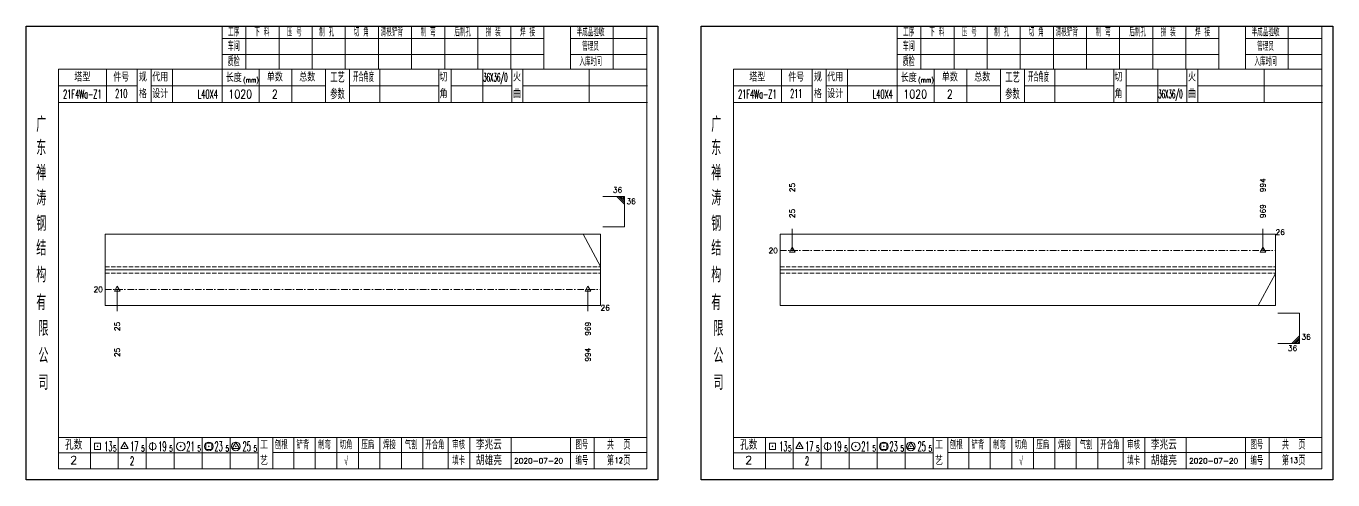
# Model space of a CAD drawing. Extents: x 1310 to 15542, y -76 to 8381.
# Drawn here: x 4950 to 5554, y 5084 to 5294 of the extents above; entities that cross this region are included whole.
import ezdxf
from ezdxf.enums import TextEntityAlignment as Align

# ---------------------------------------------------------------- set-up
doc = ezdxf.new("R2010")
doc.units = 0
doc.header["$MEASUREMENT"] = 0
doc.linetypes.add('一点画线', pattern=[5.2, 3, -1, 0.2, -1])
doc.linetypes.add('虚线', pattern=[2.75, 2, -0.75])
doc.layers.get('0').update_dxf_attribs({"linetype": 'CONTINUOUS', "lineweight": 25})
for name, color, linetype, lineweight in [('1', 7, 'CONTINUOUS', 25), ('4', 7, 'CONTINUOUS', 25), ('5', 7, 'CONTINUOUS', 25)]:
    doc.layers.add(name, color=color, linetype=linetype, lineweight=lineweight)
doc.styles.get("Standard").update_dxf_attribs({"font": 'simplex.shx', "width": 0.7, "height": 3, "bigfont": 'gbhzfs.shx'})

# ---------------------------------------------------------------- blocks, each defined once
blk = doc.blocks.new('孔17.5')
at = {"layer": '5', "color": 7, "linetype": 'Continuous', "lineweight": 13}
for p, q in [((0, 1), (-0.866, -0.5)), ((-0.1, -0.1), (0.1, 0.1)), ((0.1, -0.1), (-0.1, 0.1)), ((0.866, -0.5), (0, 1)), ((-0.866, -0.5), (0.866, -0.5))]:
    blk.add_line(p, q, dxfattribs=at)
blk = doc.blocks.new('CTJGK')
at = {"color": 6, "linetype": 'Continuous'}
for p, q in [((0, 209.97), (292.13, 209.97)), ((0, 0), (0, 209.97)), ((292.13, 209.97), (292.13, 0)), ((292.13, 0), (0, 0))]:
    blk.add_line(p, q, dxfattribs=at)

msp = doc.modelspace()

# ---------------------------------------------------------------- linework, layer by layer
at = {"color": 7, "linetype": 'Continuous', "lineweight": 13}
for p, q in [((5226.482, 5214.854), (5216.482, 5214.854)), ((5222.982, 5214.854), (5226.482, 5211.354)), ((5223.857, 5214.854), (5226.482, 5212.229)), ((5224.732, 5214.854), (5226.482, 5213.104)), ((5225.607, 5214.854), (5226.482, 5213.979)), ((5226.482, 5200.854), (5226.482, 5214.854)), ((5215.482, 5182.504), (5207.395, 5197.354)), ((5226.482, 5200.854), (5216.482, 5200.854)), ((5304.098, 5189.854), (5304.098, 5199.854)), ((5521.771, 5189.854), (5521.771, 5199.854)), ((5527.612, 5179.204), (5519.525, 5164.354)), ((4991.968, 5171.854), (4991.968, 5161.854)), ((5209.641, 5171.854), (5209.641, 5161.854)), ((5538.612, 5160.854), (5528.612, 5160.854)), ((5538.612, 5160.854), (5538.612, 5146.854)), ((5535.112, 5146.854), (5538.612, 5150.354)), ((5535.987, 5146.854), (5538.612, 5149.479)), ((5536.862, 5146.854), (5538.612, 5148.604)), ((5538.612, 5146.854), (5528.612, 5146.854)), ((5537.737, 5146.854), (5538.612, 5147.729))]:
    msp.add_line(p, q, dxfattribs=at)
at = {"color": 7, "linetype": 'Continuous', "lineweight": 18}
for p, q in [((4986.352, 5197.354), (4986.352, 5164.354)), ((4986.352, 5197.354), (5215.482, 5197.354)), ((5215.482, 5197.354), (5215.482, 5164.354)), ((5298.482, 5197.354), (5298.482, 5164.354)), ((5298.482, 5197.354), (5527.612, 5197.354)), ((5527.612, 5197.354), (5527.612, 5164.354)), ((4986.352, 5180.854), (5215.482, 5180.854)), ((5298.482, 5180.854), (5527.612, 5180.854))]:
    msp.add_line(p, q, dxfattribs=at)
at = {"color": 3, "linetype": '一点画线', "lineweight": 13}
for p, q in [((5298.482, 5189.854), (5527.612, 5189.854)), ((4986.352, 5171.854), (5215.482, 5171.854))]:
    msp.add_line(p, q, dxfattribs=at)
at = {"color": 1, "linetype": '虚线', "lineweight": 18}
for p, q in [((4986.352, 5182.354), (5215.482, 5182.354)), ((4986.352, 5179.354), (5215.482, 5179.354)), ((5298.482, 5182.354), (5527.612, 5182.354)), ((5298.482, 5179.354), (5527.612, 5179.354))]:
    msp.add_line(p, q, dxfattribs=at)
at = {"layer": '1', "color": 7, "linetype": 'Continuous', "lineweight": 18}
for p, q in [((4986.352, 5164.354), (5215.482, 5164.354)), ((5298.482, 5164.354), (5527.612, 5164.354))]:
    msp.add_line(p, q, dxfattribs=at)
at = {"layer": '4', "color": 1, "linetype": 'Continuous', "lineweight": 18}
for p, q in [((4949.852, 5293.681), (4949.852, 5083.711)), ((5241.982, 5293.681), (4949.852, 5293.681)), ((5040.482, 5293.681), (5040.482, 5273.841)), ((5051.512, 5293.681), (5051.512, 5273.821)), ((5066.822, 5293.681), (5066.822, 5273.821)), ((5082.142, 5293.681), (5082.142, 5273.821)), ((5097.452, 5293.681), (5097.452, 5273.821)), ((5112.762, 5293.681), (5112.762, 5273.821)), ((5128.072, 5293.681), (5128.072, 5273.821)), ((5143.392, 5293.681), (5143.392, 5273.821)), ((5158.702, 5293.681), (5158.702, 5273.821)), ((5174.012, 5293.681), (5174.012, 5273.821)), ((5189.322, 5293.681), (5189.322, 5273.841)), ((5189.322, 5293.681), (5189.322, 5273.821)), ((5201.602, 5293.681), (5201.602, 5273.821)), ((5221.352, 5293.681), (5221.352, 5273.821)), ((5236.932, 5293.681), (5236.932, 5273.821)), ((5241.982, 5263.881), (5241.982, 5293.681)), ((5261.982, 5293.681), (5261.982, 5083.711)), ((5554.112, 5293.681), (5261.982, 5293.681)), ((5352.612, 5293.681), (5352.612, 5273.841)), ((5363.642, 5293.681), (5363.642, 5273.821)), ((5378.952, 5293.681), (5378.952, 5273.821)), ((5394.272, 5293.681), (5394.272, 5273.821)), ((5409.582, 5293.681), (5409.582, 5273.821)), ((5424.892, 5293.681), (5424.892, 5273.821)), ((5440.202, 5293.681), (5440.202, 5273.821)), ((5455.522, 5293.681), (5455.522, 5273.821)), ((5470.832, 5293.681), (5470.832, 5273.821)), ((5486.142, 5293.681), (5486.142, 5273.821)), ((5501.452, 5293.681), (5501.452, 5273.841)), ((5501.452, 5293.681), (5501.452, 5273.821)), ((5513.732, 5293.681), (5513.732, 5273.821)), ((5533.482, 5293.681), (5533.482, 5273.821)), ((5549.062, 5293.681), (5549.062, 5273.821)), ((5554.112, 5263.881), (5554.112, 5293.681)), ((5189.322, 5287.951), (5040.482, 5287.951)), ((5236.932, 5287.951), (5201.602, 5287.951)), ((5501.452, 5287.951), (5352.612, 5287.951)), ((5549.062, 5287.951), (5513.732, 5287.951)), ((5189.322, 5280.471), (5040.482, 5280.471)), ((5236.932, 5280.471), (5201.602, 5280.471)), ((5501.452, 5280.471), (5352.612, 5280.471)), ((5549.062, 5280.471), (5513.732, 5280.471)), ((4964.862, 5273.821), (4964.862, 5088.761)), ((5236.932, 5273.821), (4964.862, 5273.821)), ((4986.982, 5273.831), (4986.982, 5258.411)), ((5001.132, 5258.411), (5001.132, 5273.821)), ((5007.632, 5258.411), (5007.632, 5273.821)), ((5017.502, 5273.821), (5017.502, 5258.411)), ((5040.482, 5273.841), (5040.482, 5258.411)), ((5057.602, 5273.821), (5057.602, 5258.411)), ((5072.652, 5273.821), (5072.652, 5258.411)), ((5088.352, 5273.821), (5088.352, 5258.411)), ((5099.412, 5273.821), (5099.412, 5258.411)), ((5113.362, 5273.821), (5113.362, 5258.411)), ((5140.662, 5273.821), (5140.662, 5258.411)), ((5146.422, 5273.821), (5146.422, 5258.411)), ((5161.042, 5273.821), (5161.042, 5258.411)), ((5174.502, 5273.821), (5174.502, 5258.411)), ((5179.492, 5273.821), (5179.492, 5258.411)), ((5210.232, 5273.821), (5210.232, 5258.411)), ((5236.932, 5088.761), (5236.932, 5273.821)), ((5276.992, 5273.821), (5276.992, 5088.761)), ((5549.062, 5273.821), (5276.992, 5273.821)), ((5299.112, 5273.831), (5299.112, 5258.411)), ((5313.262, 5258.411), (5313.262, 5273.821)), ((5319.762, 5258.411), (5319.762, 5273.821)), ((5329.632, 5273.821), (5329.632, 5258.411)), ((5352.612, 5273.841), (5352.612, 5258.411)), ((5369.732, 5273.821), (5369.732, 5258.411)), ((5384.782, 5273.821), (5384.782, 5258.411)), ((5400.482, 5273.821), (5400.482, 5258.411)), ((5411.542, 5273.821), (5411.542, 5258.411)), ((5425.492, 5273.821), (5425.492, 5258.411)), ((5452.792, 5273.821), (5452.792, 5258.411)), ((5458.552, 5273.821), (5458.552, 5258.411)), ((5473.172, 5273.821), (5473.172, 5258.411)), ((5486.632, 5273.821), (5486.632, 5258.411)), ((5491.622, 5273.821), (5491.622, 5258.411)), ((5522.362, 5273.821), (5522.362, 5258.411)), ((5549.062, 5088.761), (5549.062, 5273.821)), ((5001.132, 5266.061), (4964.862, 5266.061)), ((5088.352, 5266.111), (5007.632, 5266.111)), ((5099.412, 5266.111), (5140.662, 5266.111)), ((5146.422, 5266.111), (5174.502, 5266.111)), ((5179.492, 5266.111), (5237.112, 5266.111)), ((5241.982, 5083.711), (5241.982, 5263.881)), ((5313.262, 5266.061), (5276.992, 5266.061)), ((5400.482, 5266.111), (5319.762, 5266.111)), ((5411.542, 5266.111), (5452.792, 5266.111)), ((5458.552, 5266.111), (5486.632, 5266.111)), ((5491.622, 5266.111), (5549.242, 5266.111)), ((5554.112, 5083.711), (5554.112, 5263.881)), ((5237.112, 5258.411), (4964.862, 5258.411)), ((5549.242, 5258.411), (5276.992, 5258.411)), ((4964.862, 5103.291), (5236.932, 5103.291)), ((4979.552, 5103.291), (4979.552, 5088.761)), ((4992.482, 5088.761), (4992.482, 5103.291)), ((5005.412, 5103.291), (5005.412, 5088.761)), ((5018.332, 5088.761), (5018.332, 5103.291)), ((5031.262, 5103.291), (5031.262, 5088.761)), ((5044.192, 5088.761), (5044.192, 5103.291)), ((5057.112, 5088.761), (5057.112, 5103.291)), ((5063.982, 5088.761), (5063.982, 5103.291)), ((5073.642, 5088.761), (5073.642, 5103.291)), ((5083.582, 5088.761), (5083.582, 5103.291)), ((5093.522, 5088.761), (5093.522, 5103.291)), ((5103.472, 5088.761), (5103.472, 5103.291)), ((5113.412, 5088.761), (5113.412, 5103.291)), ((5123.352, 5088.761), (5123.352, 5103.291)), ((5133.302, 5088.761), (5133.302, 5103.291)), ((5144.942, 5088.761), (5144.942, 5103.291)), ((5155.092, 5088.761), (5155.092, 5103.291)), ((5174.152, 5088.761), (5174.152, 5103.291)), ((5201.532, 5088.761), (5201.532, 5103.291)), ((5212.492, 5088.761), (5212.492, 5103.291)), ((5276.992, 5103.291), (5549.062, 5103.291)), ((5291.682, 5103.291), (5291.682, 5088.761)), ((5304.612, 5088.761), (5304.612, 5103.291)), ((5317.542, 5103.291), (5317.542, 5088.761)), ((5330.462, 5088.761), (5330.462, 5103.291)), ((5343.392, 5103.291), (5343.392, 5088.761)), ((5356.322, 5088.761), (5356.322, 5103.291)), ((5369.242, 5088.761), (5369.242, 5103.291)), ((5376.112, 5088.761), (5376.112, 5103.291)), ((5385.772, 5088.761), (5385.772, 5103.291)), ((5395.712, 5088.761), (5395.712, 5103.291)), ((5405.652, 5088.761), (5405.652, 5103.291)), ((5415.602, 5088.761), (5415.602, 5103.291)), ((5425.542, 5088.761), (5425.542, 5103.291)), ((5435.482, 5088.761), (5435.482, 5103.291)), ((5445.432, 5088.761), (5445.432, 5103.291)), ((5457.072, 5088.761), (5457.072, 5103.291)), ((5467.222, 5088.761), (5467.222, 5103.291)), ((5486.282, 5088.761), (5486.282, 5103.291)), ((5513.662, 5088.761), (5513.662, 5103.291)), ((5524.622, 5088.761), (5524.622, 5103.291)), ((5057.112, 5096.161), (4964.862, 5096.161)), ((5063.942, 5096.321), (5236.932, 5096.321)), ((5369.242, 5096.161), (5276.992, 5096.161)), ((5376.072, 5096.321), (5549.062, 5096.321)), ((4964.862, 5088.761), (5236.932, 5088.761)), ((5276.992, 5088.761), (5549.062, 5088.761)), ((4949.852, 5083.711), (5241.982, 5083.711)), ((5261.982, 5083.711), (5554.112, 5083.711))]:
    msp.add_line(p, q, dxfattribs=at)
at = {"layer": '4', "color": 7, "linetype": 'Continuous', "lineweight": 13}
for p, q in [((4981.438, 5097.797), (4981.438, 5100.625)), ((4981.438, 5100.625), (4984.266, 5100.625)), ((4984.266, 5100.625), (4984.266, 5097.797)), ((4995.352, 5101.211), (4993.62, 5098.211)), ((4997.084, 5098.211), (4995.352, 5101.211)), ((5008.352, 5101.211), (5008.352, 5097.211)), ((5032.938, 5097.797), (5032.938, 5100.625)), ((5032.938, 5100.625), (5035.766, 5100.625)), ((5035.766, 5100.625), (5035.766, 5097.797)), ((5046.852, 5101.211), (5045.12, 5098.211)), ((5048.584, 5098.211), (5046.852, 5101.211)), ((5293.568, 5097.797), (5293.568, 5100.625)), ((5293.568, 5100.625), (5296.396, 5100.625)), ((5296.396, 5100.625), (5296.396, 5097.797)), ((5307.482, 5101.211), (5305.75, 5098.211)), ((5309.214, 5098.211), (5307.482, 5101.211)), ((5320.482, 5101.211), (5320.482, 5097.211)), ((5345.068, 5097.797), (5345.068, 5100.625)), ((5345.068, 5100.625), (5347.896, 5100.625)), ((5347.896, 5100.625), (5347.896, 5097.797)), ((5358.982, 5101.211), (5357.25, 5098.211)), ((5360.714, 5098.211), (5358.982, 5101.211)), ((4984.266, 5097.797), (4981.438, 5097.797)), ((4982.652, 5099.011), (4983.052, 5099.411)), ((4983.052, 5099.011), (4982.652, 5099.411)), ((4993.62, 5098.211), (4997.084, 5098.211)), ((4995.152, 5099.011), (4995.552, 5099.411)), ((4995.552, 5099.011), (4995.152, 5099.411)), ((5021.152, 5099.011), (5021.552, 5099.411)), ((5021.552, 5099.011), (5021.152, 5099.411)), ((5035.766, 5097.797), (5032.938, 5097.797)), ((5034.152, 5099.011), (5034.552, 5099.411)), ((5034.552, 5099.011), (5034.152, 5099.411)), ((5045.12, 5098.211), (5048.584, 5098.211)), ((5046.652, 5099.011), (5047.052, 5099.411)), ((5047.052, 5099.011), (5046.652, 5099.411)), ((5296.396, 5097.797), (5293.568, 5097.797)), ((5294.782, 5099.011), (5295.182, 5099.411)), ((5295.182, 5099.011), (5294.782, 5099.411)), ((5305.75, 5098.211), (5309.214, 5098.211)), ((5307.282, 5099.011), (5307.682, 5099.411)), ((5307.682, 5099.011), (5307.282, 5099.411)), ((5333.282, 5099.011), (5333.682, 5099.411)), ((5333.682, 5099.011), (5333.282, 5099.411)), ((5347.896, 5097.797), (5345.068, 5097.797)), ((5346.282, 5099.011), (5346.682, 5099.411)), ((5346.682, 5099.011), (5346.282, 5099.411)), ((5357.25, 5098.211), (5360.714, 5098.211)), ((5358.782, 5099.011), (5359.182, 5099.411)), ((5359.182, 5099.011), (5358.782, 5099.411))]:
    msp.add_line(p, q, dxfattribs=at)
for centre, radius in [((5008.352, 5099.211), 1.6), ((5021.352, 5099.211), 2), ((5034.352, 5099.211), 2), ((5046.852, 5099.211), 2), ((5320.482, 5099.211), 1.6), ((5333.482, 5099.211), 2), ((5346.482, 5099.211), 2), ((5358.982, 5099.211), 2)]:
    msp.add_circle(centre, radius, dxfattribs=at)

# ---------------------------------------------------------------- block references
at = {"color": 0, "linetype": 'Continuous'}
for p in [(4949.852, 5083.711), (5261.982, 5083.711)]:
    msp.add_blockref('CTJGK', p, dxfattribs=at)
at = {"color": 8, "linetype": 'Continuous', "lineweight": 9, "xscale": 1.5, "yscale": 1.5, "zscale": 1.5}
for p in [(5304.098, 5189.854), (5521.771, 5189.854)]:
    msp.add_blockref('孔17.5', p, dxfattribs=at)
at = {"layer": '1', "color": 8, "linetype": 'Continuous', "lineweight": 9, "xscale": 1.5, "yscale": 1.5, "zscale": 1.5}
for p in [(4991.968, 5171.854), (5209.641, 5171.854)]:
    msp.add_blockref('孔17.5', p, dxfattribs=at)

# ---------------------------------------------------------------- texts
at = {"color": 7, "linetype": 'Continuous', "lineweight": 13}
for s, p in [('25', (5304.098, 5216.854)), ('994', (5521.771, 5216.854))]:
    msp.add_text(s, height=2.5, rotation=90, dxfattribs=at).set_placement(p, align=Align.MIDDLE_LEFT)
msp.add_text('36', height=2.5, dxfattribs=at).set_placement((5225.482, 5215.854), align=Align.BOTTOM_RIGHT)
msp.add_text('36', height=2.5, dxfattribs=at).set_placement((5227.482, 5213.854), align=Align.TOP_LEFT)
at = {"color": 8, "linetype": 'Continuous', "lineweight": 9}
for s, p in [('25', (5304.098, 5204.854)), ('969', (5521.771, 5204.854))]:
    msp.add_text(s, height=2.5, rotation=90, dxfattribs=at).set_placement(p, align=Align.MIDDLE_LEFT)
at = {"color": 7, "linetype": 'Continuous', "lineweight": 13}
msp.add_text('26', height=2.5, dxfattribs=at).set_placement((5527.612, 5198.354), align=Align.MIDDLE_LEFT)
for p in [(5297.482, 5189.854), (4985.352, 5171.854)]:
    msp.add_text('20', height=2.5, dxfattribs=at).set_placement(p, align=Align.MIDDLE_RIGHT)
msp.add_text('36', height=2.5, dxfattribs=at).set_placement((5539.612, 5147.854), align=Align.BOTTOM_LEFT)
msp.add_text('36', height=2.5, dxfattribs=at).set_placement((5537.612, 5145.854), align=Align.TOP_RIGHT)
at = {"layer": '1', "color": 7, "linetype": 'Continuous', "lineweight": 13}
msp.add_text('26', height=2.5, dxfattribs=at).set_placement((5215.482, 5163.354), align=Align.MIDDLE_LEFT)
at = {"layer": '1', "color": 8, "linetype": 'Continuous', "lineweight": 9}
for s, p in [('25', (4991.968, 5156.854)), ('969', (5209.641, 5156.854))]:
    msp.add_text(s, height=2.5, rotation=90, dxfattribs=at).set_placement(p, align=Align.MIDDLE_RIGHT)
at = {"layer": '1', "color": 7, "linetype": 'Continuous', "lineweight": 13}
for s, p in [('25', (4991.968, 5144.854)), ('994', (5209.641, 5144.854))]:
    msp.add_text(s, height=2.5, rotation=90, dxfattribs=at).set_placement(p, align=Align.MIDDLE_RIGHT)
at = {"layer": '4', "color": 1, "linetype": 'Continuous', "lineweight": 25}
for s, height, width, p in [('工序', 3.7, 0.7, (5045.852, 5290.811)), ('下 料', 3.7, 0.7, (5058.852, 5290.811)), ('压 号', 3.7, 0.7, (5073.852, 5290.811)), ('制 孔', 3.7, 0.7, (5088.852, 5290.811)), ('切 角', 3.7, 0.7, (5104.852, 5290.811)), ('清根铲背 ', 3.7, 0.7, (5119.852, 5290.811)), (' 制 弯', 3.7, 0.7, (5134.852, 5290.811)), (' 后制孔', 3.7, 0.7, (5150.852, 5290.811)), ('拼 装', 3.7, 0.7, (5165.852, 5290.811)), (' 焊 接', 3.7, 0.7, (5180.852, 5290.811)), ('半成品验收', 3.7, 0.7, (5210.852, 5290.811)), ('工序', 3.7, 0.7, (5357.982, 5290.811)), ('下 料', 3.7, 0.7, (5370.982, 5290.811)), ('压 号', 3.7, 0.7, (5385.982, 5290.811)), ('制 孔', 3.7, 0.7, (5400.982, 5290.811)), ('切 角', 3.7, 0.7, (5416.982, 5290.811)), ('清根铲背 ', 3.7, 0.7, (5431.982, 5290.811)), (' 制 弯', 3.7, 0.7, (5446.982, 5290.811)), (' 后制孔', 3.7, 0.7, (5462.982, 5290.811)), ('拼 装', 3.7, 0.7, (5477.982, 5290.811)), (' 焊 接', 3.7, 0.7, (5492.982, 5290.811)), ('半成品验收', 3.7, 0.7, (5522.982, 5290.811)), ('车间', 4, 0.7, (5045.852, 5284.211)), ('管理员', 3.7, 0.7, (5210.852, 5284.211)), ('车间', 4, 0.7, (5357.982, 5284.211)), ('管理员', 3.7, 0.7, (5522.982, 5284.211)), ('质检', 4, 0.7, (5045.852, 5277.151)), ('入库时间', 3.7, 0.7, (5210.852, 5277.151)), ('质检', 4, 0.7, (5357.982, 5277.151)), ('入库时间', 3.7, 0.7, (5522.982, 5277.151)), ('(mm)', 2.24, 0.7, (5053.852, 5268.711)), ('工艺', 4.8, 0.7, (5093.852, 5269.971)), ('开合角度', 4, 0.6, (5105.852, 5269.971)), ('36X36/0', 3.8, 0.4, (5166.852, 5269.971)), ('(mm)', 2.24, 0.7, (5365.982, 5268.711)), ('工艺', 4.8, 0.7, (5405.982, 5269.971)), ('开合角度', 4, 0.6, (5417.982, 5269.971)), ('21F4Wa-Z1', 4, 0.5, (4975.852, 5262.231)), ('210', 4, 0.5, (4993.852, 5262.481)), ('L40X4', 4, 0.5, (5033.852, 5262.211)), ('1020', 4, 0.8, (5048.852, 5262.261)), ('2', 4, 0.8, (5064.852, 5262.261)), ('参数', 4.8, 0.7, (5093.852, 5262.261)), ('21F4Wa-Z1', 4, 0.5, (5287.982, 5262.231)), ('211', 4, 0.5, (5305.982, 5262.481)), ('L40X4', 4, 0.5, (5345.982, 5262.211)), ('1020', 4, 0.8, (5360.982, 5262.261)), ('2', 4, 0.8, (5376.982, 5262.261)), ('参数', 4.8, 0.7, (5405.982, 5262.261)), ('36X36/0', 3.8, 0.4, (5478.982, 5262.261)), ('广', 6.96, 0.7, (4956.852, 5248.181)), ('广', 6.96, 0.7, (5268.982, 5248.181)), ('东', 6.96, 0.7, (4956.852, 5237.391)), ('东', 6.96, 0.7, (5268.982, 5237.391)), ('禅', 6.96, 0.7, (4956.852, 5225.801)), ('禅', 6.96, 0.7, (5268.982, 5225.801)), ('涛', 6.96, 0.7, (4956.852, 5214.201)), ('涛', 6.96, 0.7, (5268.982, 5214.201)), ('钢', 6.96, 0.7, (4956.852, 5202.311)), ('钢', 6.96, 0.7, (5268.982, 5202.311)), ('结', 6.96, 0.7, (4956.852, 5191.001)), ('结', 6.96, 0.7, (5268.982, 5191.001)), ('构', 6.96, 0.7, (4956.852, 5178.621)), ('构', 6.96, 0.7, (5268.982, 5178.621)), ('有', 6.96, 0.7, (4956.852, 5165.811)), ('有', 6.96, 0.7, (5268.982, 5165.811)), ('限', 6.96, 0.7, (4957.852, 5153.811)), ('限', 6.96, 0.7, (5269.982, 5153.811)), ('公', 6.96, 0.7, (4957.852, 5141.271)), ('公', 6.96, 0.7, (5269.982, 5141.271)), ('司', 6.96, 0.7, (4957.852, 5128.791)), ('司', 6.96, 0.7, (5269.982, 5128.791)), ('13', 4.47, 0.5, (4987.852, 5099.211)), ('17', 4.47, 0.5, (4999.852, 5099.211)), ('19', 4.47, 0.5, (5012.852, 5099.211)), ('21', 4.47, 0.5, (5025.852, 5099.211)), ('23', 4.47, 0.5, (5038.852, 5099.211)), ('25', 4.47, 0.5, (5051.852, 5099.211)), ('刨根', 3.7, 0.8, (5067.852, 5099.811)), ('铲背', 3.7, 0.8, (5077.852, 5099.811)), ('制弯', 3.7, 0.8, (5087.852, 5099.811)), ('切角', 3.7, 0.8, (5097.852, 5099.811)), ('压扁', 3.7, 0.8, (5107.852, 5099.811)), ('焊接', 3.7, 0.8, (5117.852, 5099.811)), ('气割', 3.7, 0.8, (5127.852, 5099.811)), ('开合角', 3.7, 0.8, (5138.852, 5099.811)), ('审核', 3.7, 0.8, (5149.852, 5099.811)), ('图号', 3.7, 0.8, (5206.852, 5099.811)), ('共  页', 4, 0.8, (5223.852, 5099.811)), ('13', 4.47, 0.5, (5299.982, 5099.211)), ('17', 4.47, 0.5, (5311.982, 5099.211)), ('19', 4.47, 0.5, (5324.982, 5099.211)), ('21', 4.47, 0.5, (5337.982, 5099.211)), ('23', 4.47, 0.5, (5350.982, 5099.211)), ('25', 4.47, 0.5, (5363.982, 5099.211)), ('刨根', 3.7, 0.8, (5379.982, 5099.811)), ('铲背', 3.7, 0.8, (5389.982, 5099.811)), ('制弯', 3.7, 0.8, (5399.982, 5099.811)), ('切角', 3.7, 0.8, (5409.982, 5099.811)), ('压扁', 3.7, 0.8, (5419.982, 5099.811)), ('焊接', 3.7, 0.8, (5429.982, 5099.811)), ('气割', 3.7, 0.8, (5439.982, 5099.811)), ('开合角', 3.7, 0.8, (5450.982, 5099.811)), ('审核', 3.7, 0.8, (5461.982, 5099.811)), ('图号', 3.7, 0.8, (5518.982, 5099.811)), ('共  页', 4, 0.8, (5535.982, 5099.811)), ('5', 2.68, 0.6, (4990.852, 5098.211)), ('2', 4, 0.5, (4998.852, 5092.461)), ('5', 2.68, 0.6, (5003.852, 5098.211)), ('5', 2.68, 0.6, (5016.852, 5098.211)), ('5', 2.68, 0.6, (5029.852, 5098.211)), ('5', 2.68, 0.6, (5042.852, 5098.211)), ('5', 2.68, 0.6, (5055.852, 5098.211)), ('√', 4, 0.6, (5097.852, 5092.541)), ('填卡', 3.7, 0.8, (5149.852, 5092.541)), ('编号', 3.7, 0.8, (5206.852, 5092.541)), ('第  页', 4, 0.8, (5223.852, 5092.541)), ('5', 2.68, 0.6, (5302.982, 5098.211)), ('2', 4, 0.5, (5310.982, 5092.461)), ('5', 2.68, 0.6, (5315.982, 5098.211)), ('5', 2.68, 0.6, (5328.982, 5098.211)), ('5', 2.68, 0.6, (5341.982, 5098.211)), ('5', 2.68, 0.6, (5354.982, 5098.211)), ('5', 2.68, 0.6, (5367.982, 5098.211)), ('√', 4, 0.6, (5409.982, 5092.541)), ('填卡', 3.7, 0.8, (5461.982, 5092.541)), ('编号', 3.7, 0.8, (5518.982, 5092.541)), ('第  页', 4, 0.8, (5535.982, 5092.541))]:
    msp.add_text(s, height=height, dxfattribs=dict(at, width=width)).set_placement(p, align=Align.MIDDLE_CENTER)
for s, height, p in [('塔型', 3.7, (4975.852, 5269.941)), ('件号', 3.7, (4993.852, 5269.941)), ('规', 3.7, (5003.852, 5269.971)), ('代用', 3.7, (5011.852, 5269.971)), ('长度', 3.7, (5045.852, 5269.711)), ('单数', 3.7, (5064.852, 5269.971)), ('总数', 3.7, (5079.852, 5269.971)), ('切', 3.7, (5142.852, 5269.971)), ('火', 3.7, (5176.852, 5269.971)), ('塔型', 3.7, (5287.982, 5269.941)), ('件号', 3.7, (5305.982, 5269.941)), ('规', 3.7, (5315.982, 5269.971)), ('代用', 3.7, (5323.982, 5269.971)), ('长度', 3.7, (5357.982, 5269.711)), ('单数', 3.7, (5376.982, 5269.971)), ('总数', 3.7, (5391.982, 5269.971)), ('切', 3.7, (5454.982, 5269.971)), ('火', 3.7, (5488.982, 5269.971)), ('格', 3.7, (5003.852, 5262.261)), ('设计', 3.7, (5011.852, 5262.261)), ('角', 3.7, (5142.852, 5262.261)), ('曲', 3.7, (5176.852, 5262.261)), ('格', 3.7, (5315.982, 5262.261)), ('设计', 3.7, (5323.982, 5262.261)), ('角', 3.7, (5454.982, 5262.261)), ('曲', 3.7, (5488.982, 5262.261)), ('孔数', 4, (4971.852, 5099.731)), ('工', 3.7, (5059.852, 5099.811)), ('李兆云', 4, (5163.852, 5099.811)), ('孔数', 4, (5283.982, 5099.731)), ('工', 3.7, (5371.982, 5099.811)), ('李兆云', 4, (5475.982, 5099.811)), ('2', 3.7, (4971.852, 5092.901)), ('艺', 3.7, (5059.852, 5092.461)), ('胡雄亮', 4, (5163.852, 5092.541)), ('2', 3.7, (5283.982, 5092.901)), ('艺', 3.7, (5371.982, 5092.461)), ('胡雄亮', 4, (5475.982, 5092.541)), ('2020-07-20', 2.5, (5186.852, 5092.541)), ('2020-07-20', 2.5, (5498.982, 5092.541))]:
    msp.add_text(s, height=height, dxfattribs=at).set_placement(p, align=Align.MIDDLE_CENTER)
at = {"layer": '4', "color": 6, "linetype": 'Continuous', "lineweight": 25, "width": 0.8}
for s, p in [('12', (5223.877, 5092.769)), ('13', (5536.007, 5092.769))]:
    msp.add_text(s, height=2.5, dxfattribs=at).set_placement(p, align=Align.MIDDLE_CENTER)

doc.saveas('drawing.dxf')
